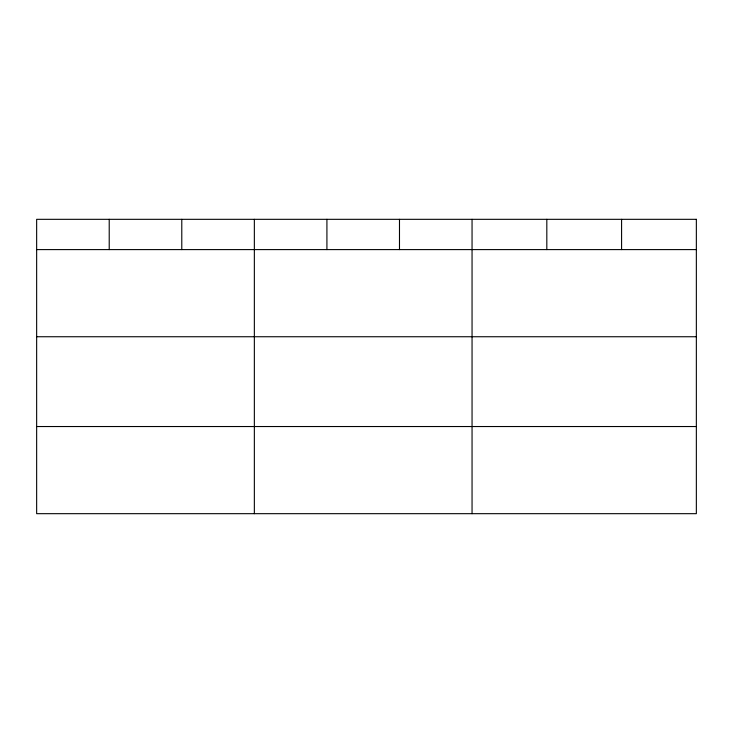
<?xml version="1.0" encoding="UTF-8"?>
<svg xmlns="http://www.w3.org/2000/svg" width="733" height="733" viewBox="0 0 733 733"><rect width="100%" height="100%" fill="white"/><g stroke="black" fill="none" stroke-linecap="round" stroke-linejoin="round"><path stroke-width="1.1" d="M36.65 249.596L696.35 249.596M36.65 336.74L696.35 336.74M36.65 426.533L696.35 426.533M621.584 219.323L621.584 249.596M546.818 219.323L546.818 249.596M472.052 219.323L472.052 513.677M399.485 219.323L399.485 249.596M326.918 219.323L326.918 249.596M254.351 219.323L254.351 513.677M181.784 219.323L181.784 249.596M109.217 219.323L109.217 249.596M696.35 219.323L36.65 219.323L36.65 513.677L696.35 513.677L696.35 219.323"/></g></svg>
